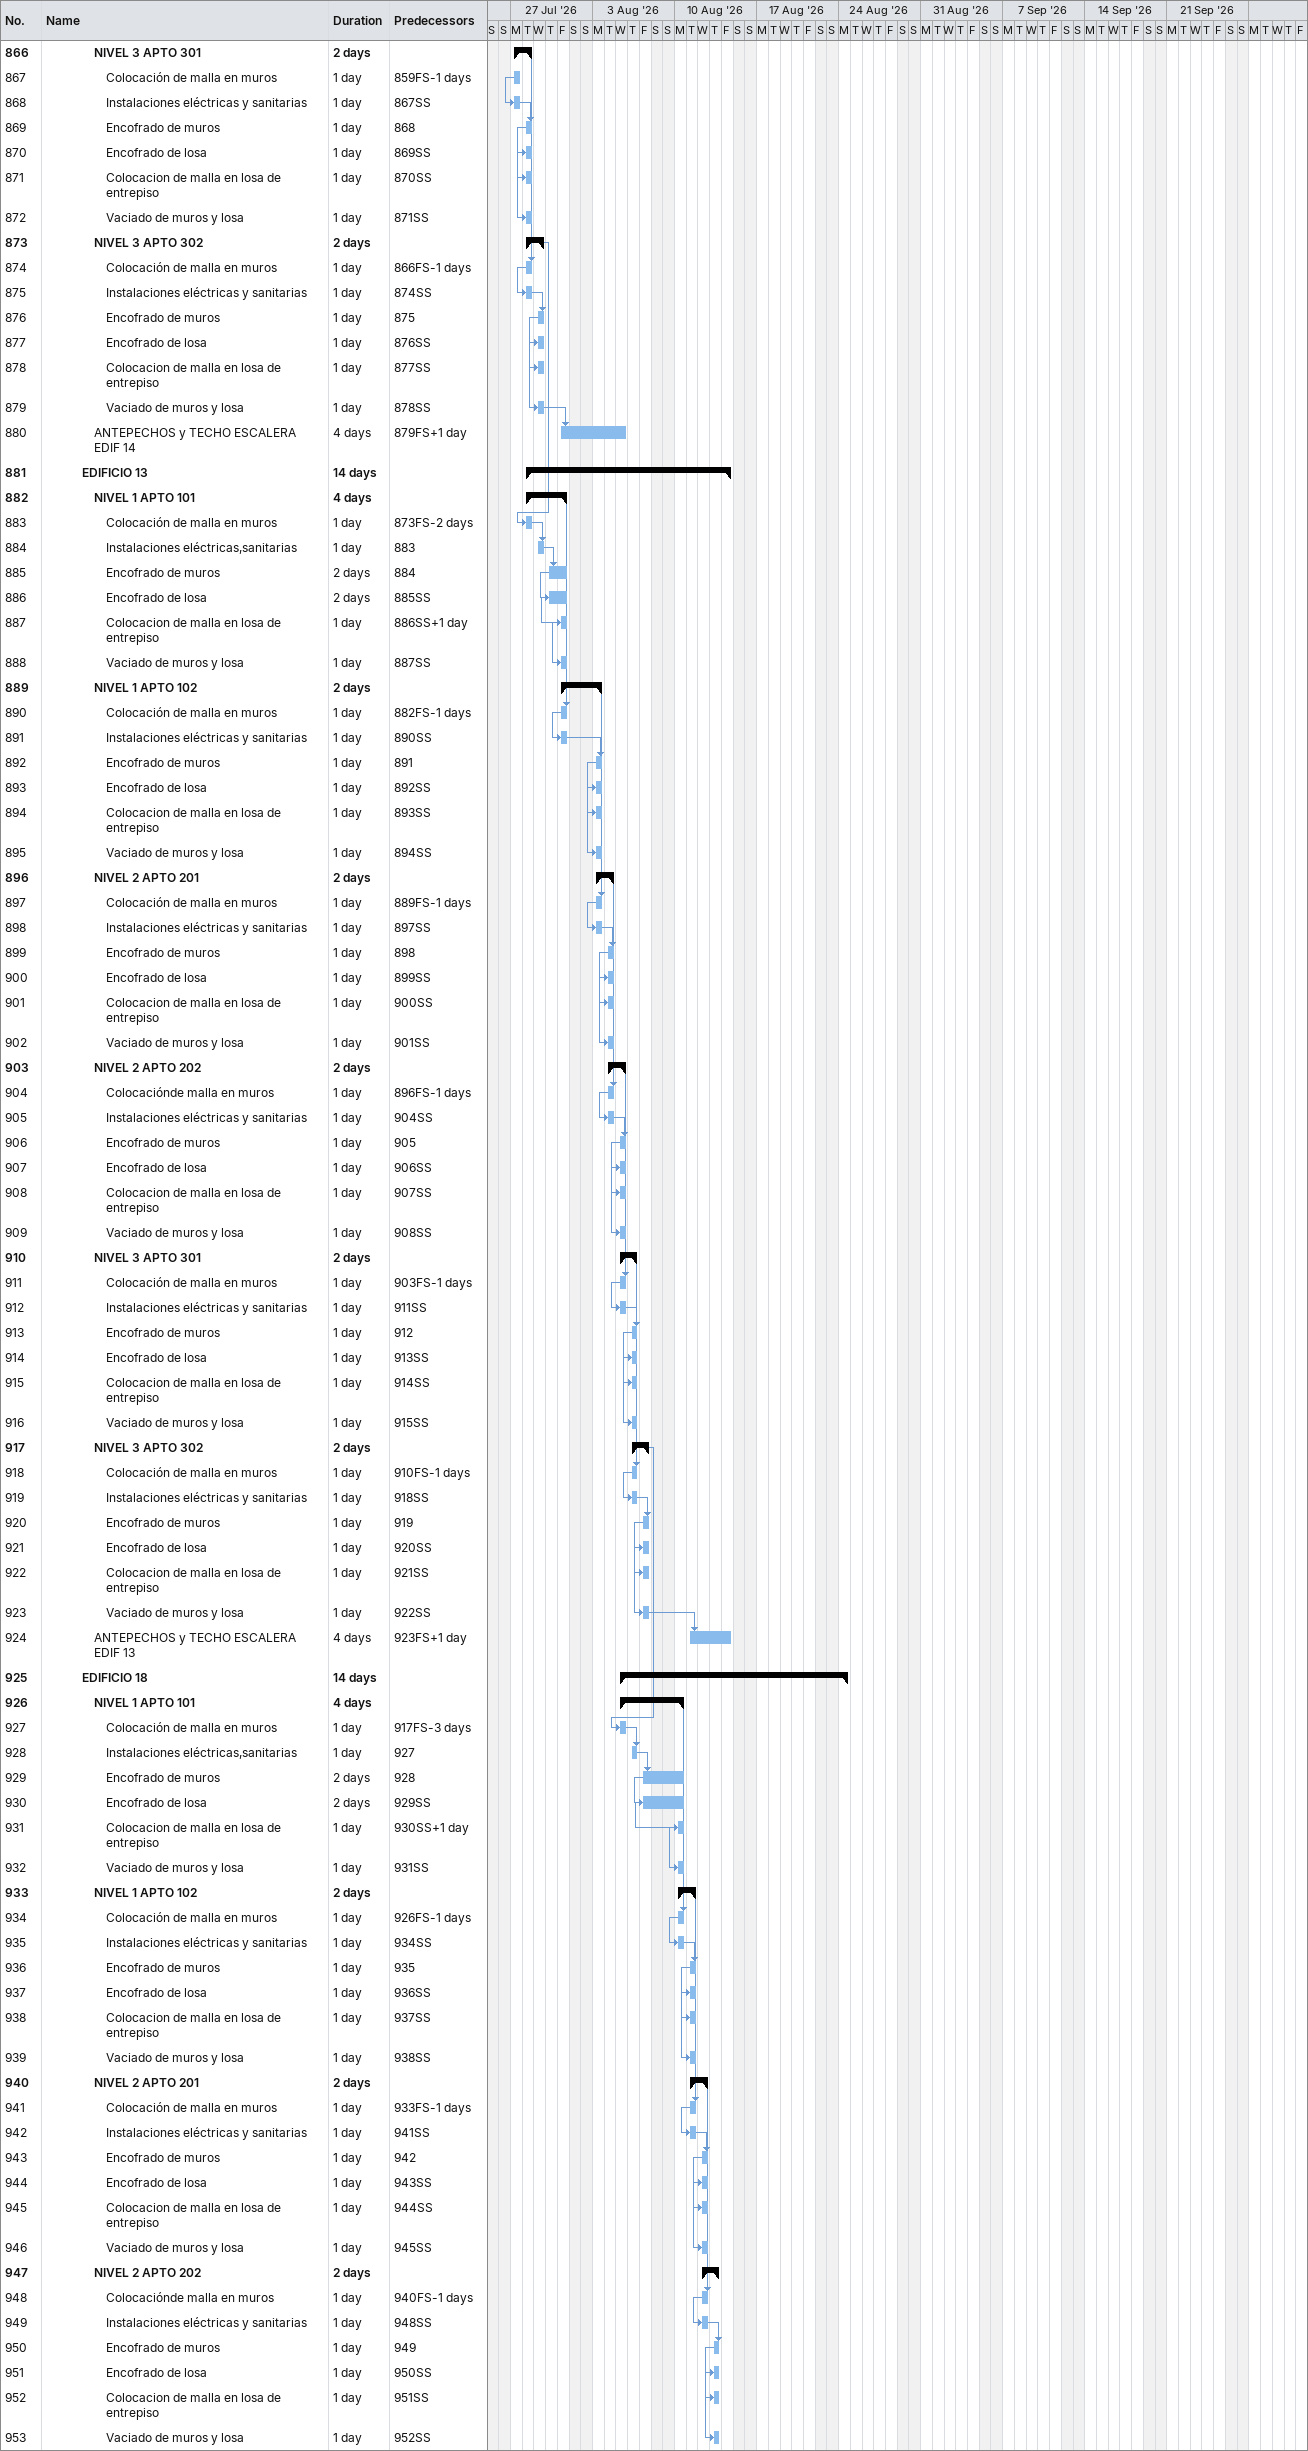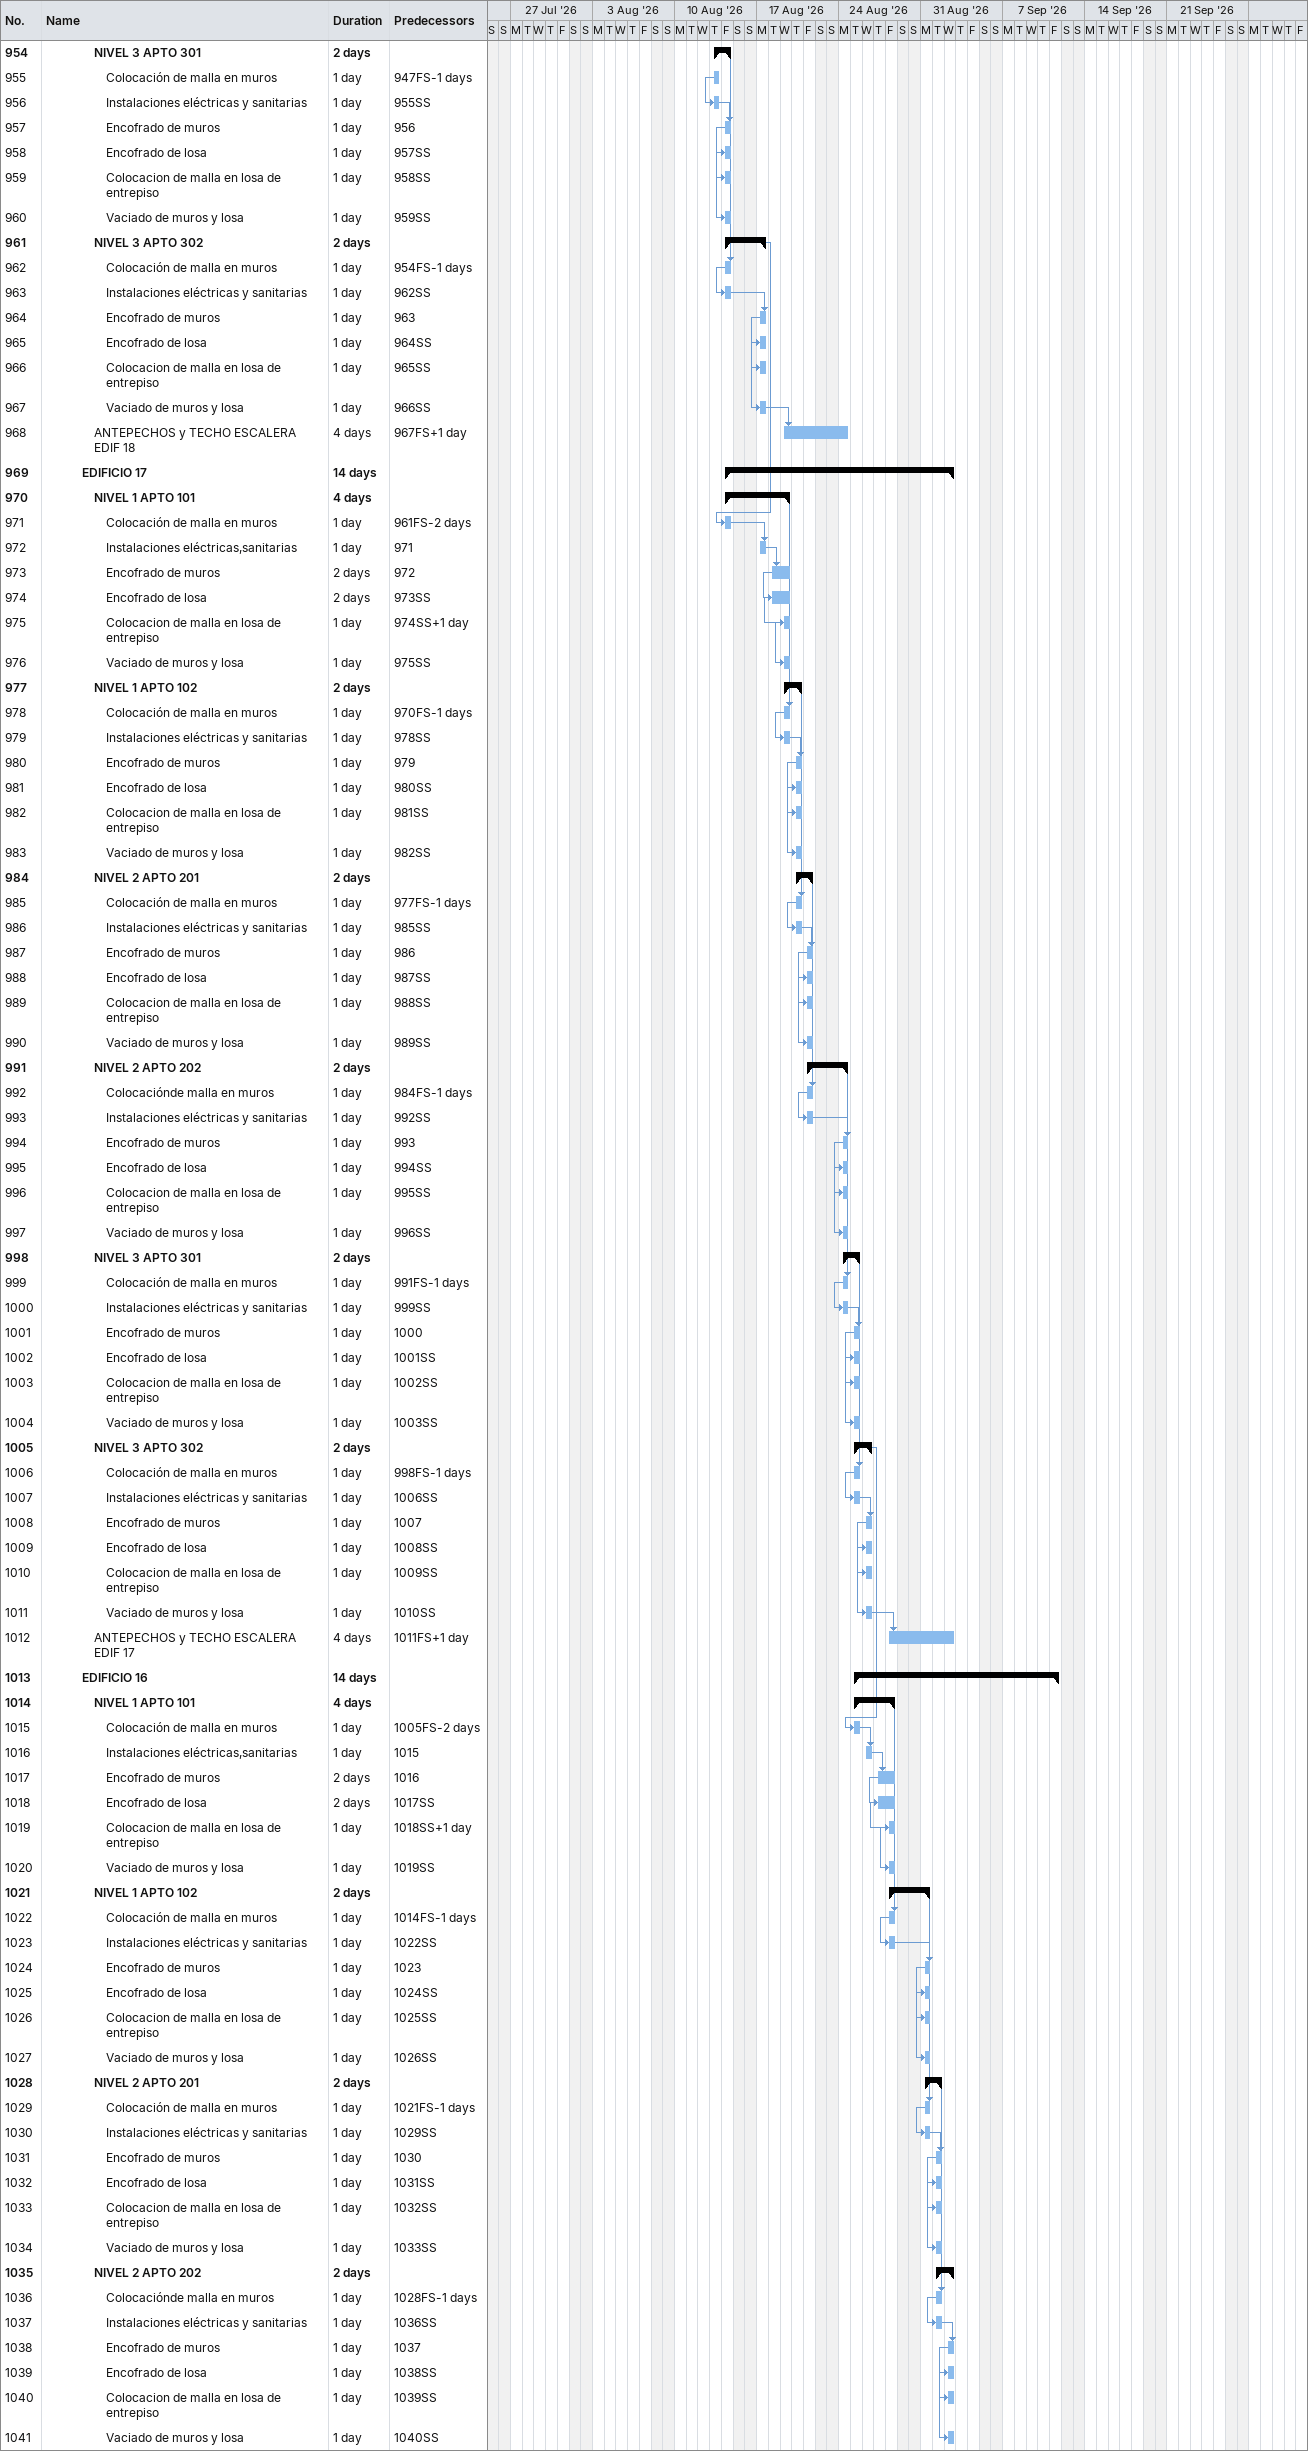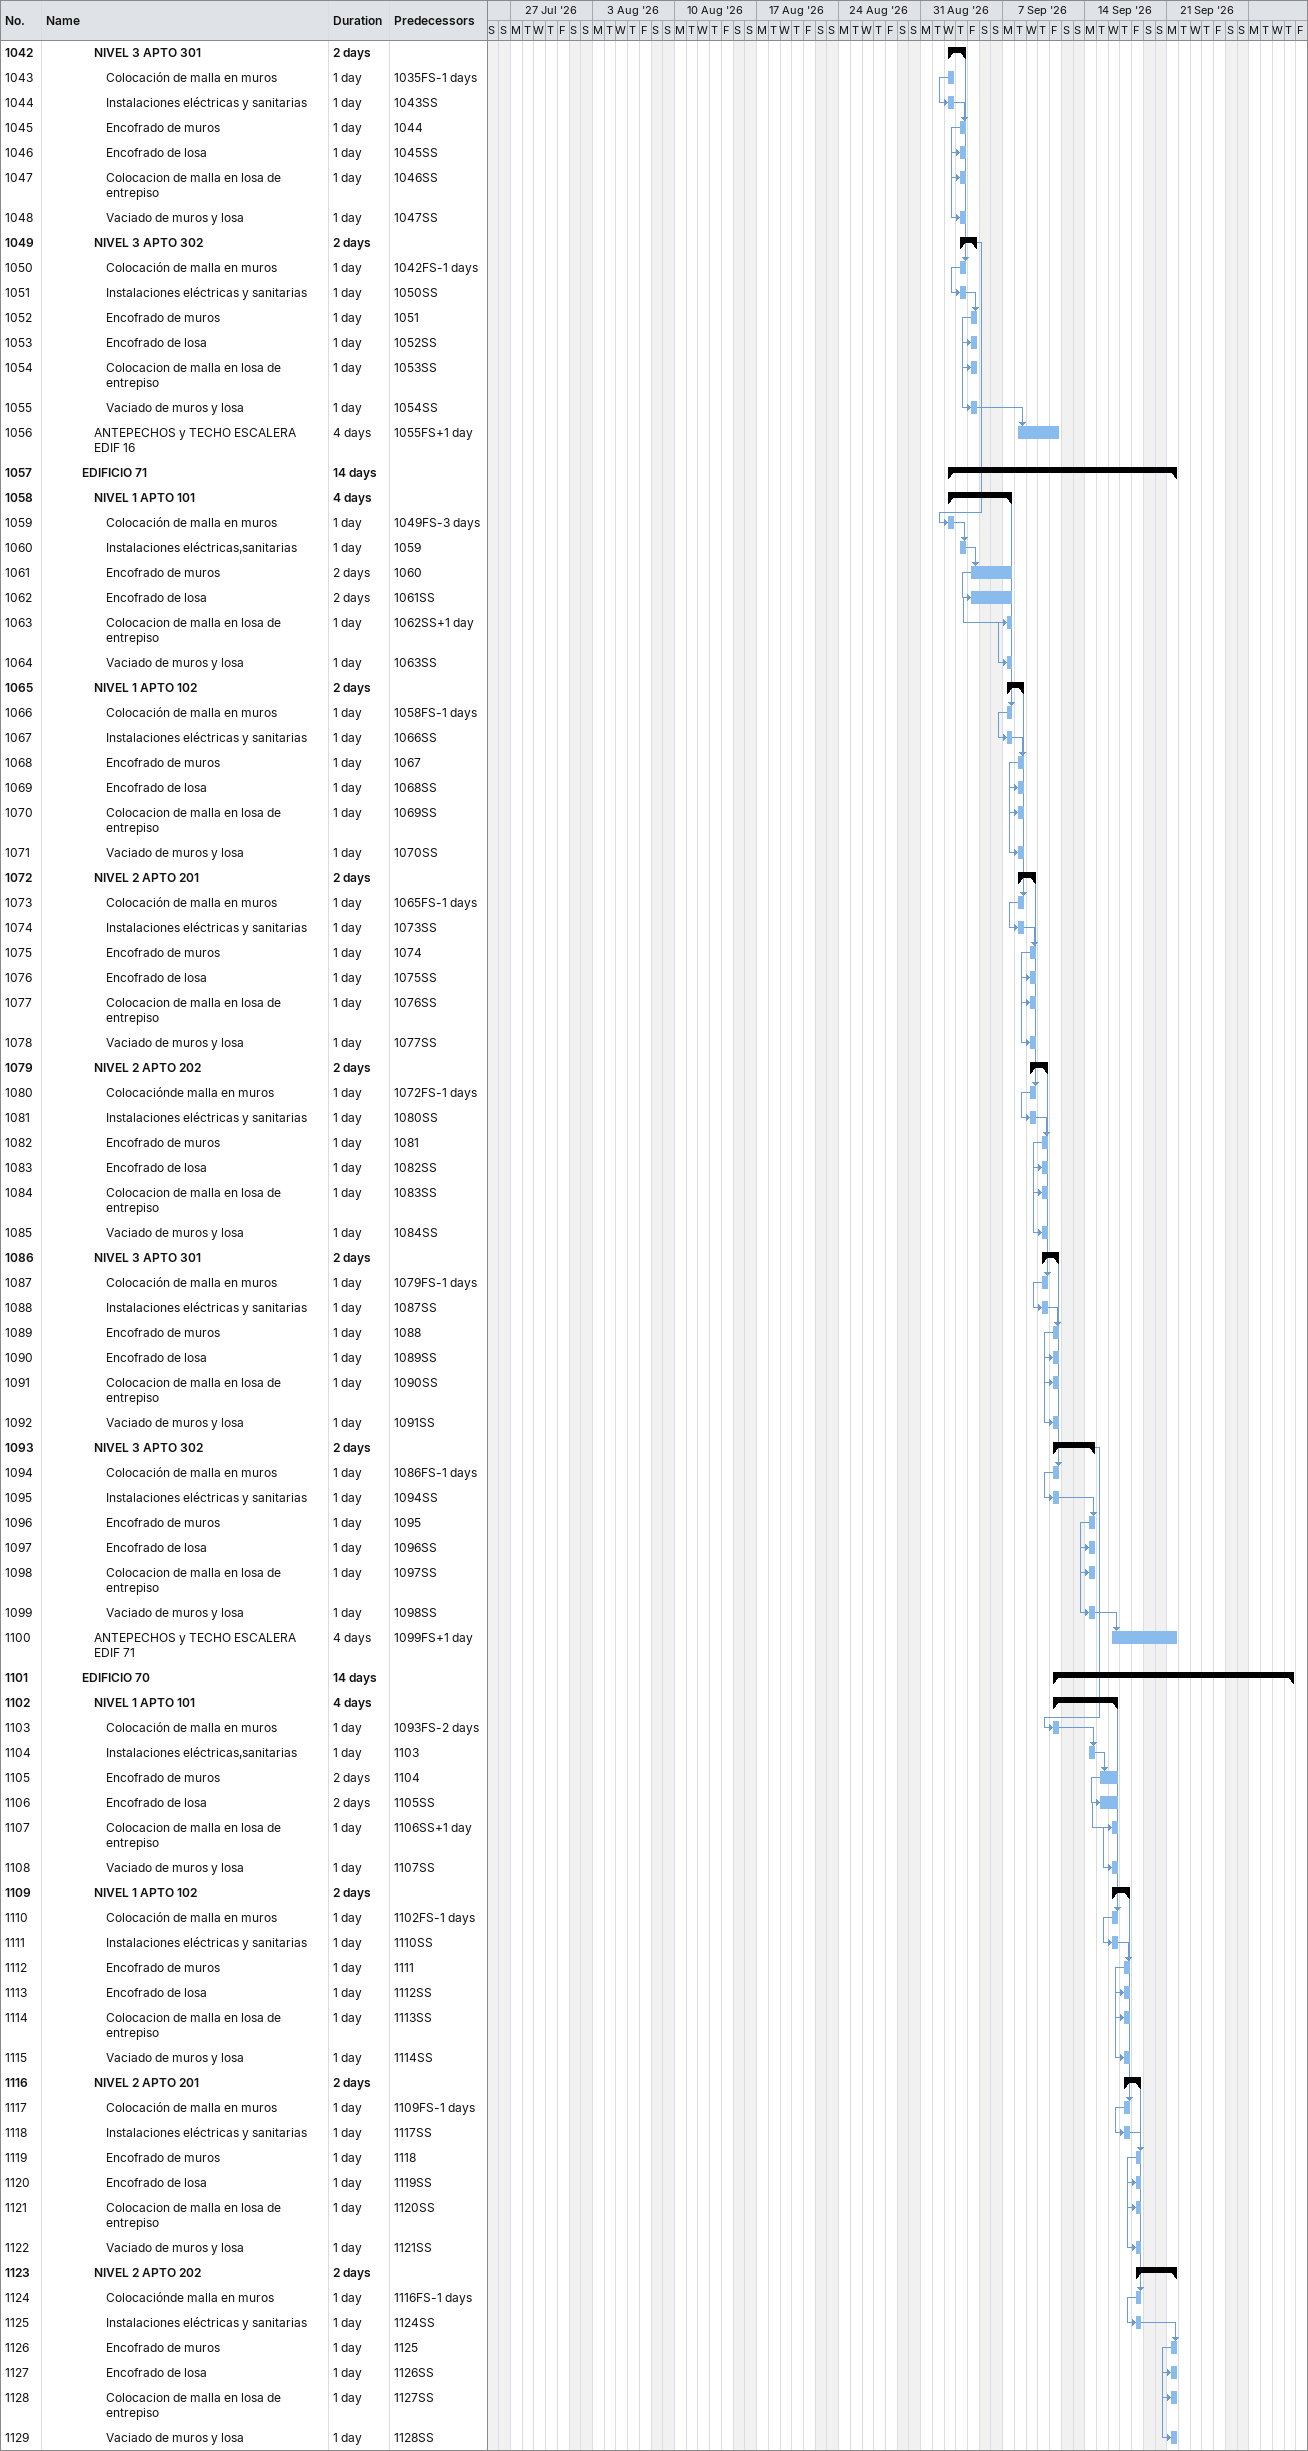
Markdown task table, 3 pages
| ID | Level | Task | Duration | Start | Finish | Predecessors |
|---|---|---|---|---|---|---|
| 866 | 5 | **NIVEL 3 APTO 301** | 2d | 2026-07-27 | 2026-07-28 |  |
| 867 | 6 | Colocación de malla en muros | 1d | 2026-07-27 | 2026-07-27 | 859FS-1d |
| 868 | 6 | Instalaciones eléctricas y sanitarias | 1d | 2026-07-27 | 2026-07-27 | 867SS |
| 869 | 6 | Encofrado de muros | 1d | 2026-07-28 | 2026-07-28 | 868 |
| 870 | 6 | Encofrado de losa | 1d | 2026-07-28 | 2026-07-28 | 869SS |
| 871 | 6 | Colocacion de malla en losa de entrepiso | 1d | 2026-07-28 | 2026-07-28 | 870SS |
| 872 | 6 | Vaciado de muros y losa | 1d | 2026-07-28 | 2026-07-28 | 871SS |
| 873 | 5 | **NIVEL 3 APTO 302** | 2d | 2026-07-28 | 2026-07-29 |  |
| 874 | 6 | Colocación de malla en muros | 1d | 2026-07-28 | 2026-07-28 | 866FS-1d |
| 875 | 6 | Instalaciones eléctricas y sanitarias | 1d | 2026-07-28 | 2026-07-28 | 874SS |
| 876 | 6 | Encofrado de muros | 1d | 2026-07-29 | 2026-07-29 | 875 |
| 877 | 6 | Encofrado de losa | 1d | 2026-07-29 | 2026-07-29 | 876SS |
| 878 | 6 | Colocacion de malla en losa de entrepiso | 1d | 2026-07-29 | 2026-07-29 | 877SS |
| 879 | 6 | Vaciado de muros y losa | 1d | 2026-07-29 | 2026-07-29 | 878SS |
| 880 | 5 | ANTEPECHOS y TECHO ESCALERA EDIF 14 | 4d | 2026-07-31 | 2026-08-05 | 879FS+1d |
| 881 | 4 | **EDIFICIO 13** | 14d | 2026-07-28 | 2026-08-14 |  |
| 882 | 5 | **NIVEL 1 APTO 101** | 4d | 2026-07-28 | 2026-07-31 |  |
| 883 | 6 | Colocación de malla en muros | 1d | 2026-07-28 | 2026-07-28 | 873FS-2d |
| 884 | 6 | Instalaciones eléctricas,sanitarias | 1d | 2026-07-29 | 2026-07-29 | 883 |
| 885 | 6 | Encofrado de muros | 2d | 2026-07-30 | 2026-07-31 | 884 |
| 886 | 6 | Encofrado de losa | 2d | 2026-07-30 | 2026-07-31 | 885SS |
| 887 | 6 | Colocacion de malla en losa de entrepiso | 1d | 2026-07-31 | 2026-07-31 | 886SS+1d |
| 888 | 6 | Vaciado de muros y losa | 1d | 2026-07-31 | 2026-07-31 | 887SS |
| 889 | 5 | **NIVEL 1 APTO 102** | 2d | 2026-07-31 | 2026-08-03 |  |
| 890 | 6 | Colocación de malla en muros | 1d | 2026-07-31 | 2026-07-31 | 882FS-1d |
| 891 | 6 | Instalaciones eléctricas y sanitarias | 1d | 2026-07-31 | 2026-07-31 | 890SS |
| 892 | 6 | Encofrado de muros | 1d | 2026-08-03 | 2026-08-03 | 891 |
| 893 | 6 | Encofrado de losa | 1d | 2026-08-03 | 2026-08-03 | 892SS |
| 894 | 6 | Colocacion de malla en losa de entrepiso | 1d | 2026-08-03 | 2026-08-03 | 893SS |
| 895 | 6 | Vaciado de muros y losa | 1d | 2026-08-03 | 2026-08-03 | 894SS |
| 896 | 5 | **NIVEL 2 APTO 201** | 2d | 2026-08-03 | 2026-08-04 |  |
| 897 | 6 | Colocación de malla en muros | 1d | 2026-08-03 | 2026-08-03 | 889FS-1d |
| 898 | 6 | Instalaciones eléctricas y sanitarias | 1d | 2026-08-03 | 2026-08-03 | 897SS |
| 899 | 6 | Encofrado de muros | 1d | 2026-08-04 | 2026-08-04 | 898 |
| 900 | 6 | Encofrado de losa | 1d | 2026-08-04 | 2026-08-04 | 899SS |
| 901 | 6 | Colocacion de malla en losa de entrepiso | 1d | 2026-08-04 | 2026-08-04 | 900SS |
| 902 | 6 | Vaciado de muros y losa | 1d | 2026-08-04 | 2026-08-04 | 901SS |
| 903 | 5 | **NIVEL 2 APTO 202** | 2d | 2026-08-04 | 2026-08-05 |  |
| 904 | 6 | Colocaciónde malla en muros | 1d | 2026-08-04 | 2026-08-04 | 896FS-1d |
| 905 | 6 | Instalaciones eléctricas y sanitarias | 1d | 2026-08-04 | 2026-08-04 | 904SS |
| 906 | 6 | Encofrado de muros | 1d | 2026-08-05 | 2026-08-05 | 905 |
| 907 | 6 | Encofrado de losa | 1d | 2026-08-05 | 2026-08-05 | 906SS |
| 908 | 6 | Colocacion de malla en losa de entrepiso | 1d | 2026-08-05 | 2026-08-05 | 907SS |
| 909 | 6 | Vaciado de muros y losa | 1d | 2026-08-05 | 2026-08-05 | 908SS |
| 910 | 5 | **NIVEL 3 APTO 301** | 2d | 2026-08-05 | 2026-08-06 |  |
| 911 | 6 | Colocación de malla en muros | 1d | 2026-08-05 | 2026-08-05 | 903FS-1d |
| 912 | 6 | Instalaciones eléctricas y sanitarias | 1d | 2026-08-05 | 2026-08-05 | 911SS |
| 913 | 6 | Encofrado de muros | 1d | 2026-08-06 | 2026-08-06 | 912 |
| 914 | 6 | Encofrado de losa | 1d | 2026-08-06 | 2026-08-06 | 913SS |
| 915 | 6 | Colocacion de malla en losa de entrepiso | 1d | 2026-08-06 | 2026-08-06 | 914SS |
| 916 | 6 | Vaciado de muros y losa | 1d | 2026-08-06 | 2026-08-06 | 915SS |
| 917 | 5 | **NIVEL 3 APTO 302** | 2d | 2026-08-06 | 2026-08-07 |  |
| 918 | 6 | Colocación de malla en muros | 1d | 2026-08-06 | 2026-08-06 | 910FS-1d |
| 919 | 6 | Instalaciones eléctricas y sanitarias | 1d | 2026-08-06 | 2026-08-06 | 918SS |
| 920 | 6 | Encofrado de muros | 1d | 2026-08-07 | 2026-08-07 | 919 |
| 921 | 6 | Encofrado de losa | 1d | 2026-08-07 | 2026-08-07 | 920SS |
| 922 | 6 | Colocacion de malla en losa de entrepiso | 1d | 2026-08-07 | 2026-08-07 | 921SS |
| 923 | 6 | Vaciado de muros y losa | 1d | 2026-08-07 | 2026-08-07 | 922SS |
| 924 | 5 | ANTEPECHOS y TECHO ESCALERA EDIF 13 | 4d | 2026-08-11 | 2026-08-14 | 923FS+1d |
| 925 | 4 | **EDIFICIO 18** | 14d | 2026-08-05 | 2026-08-24 |  |
| 926 | 5 | **NIVEL 1 APTO 101** | 4d | 2026-08-05 | 2026-08-10 |  |
| 927 | 6 | Colocación de malla en muros | 1d | 2026-08-05 | 2026-08-05 | 917FS-3d |
| 928 | 6 | Instalaciones eléctricas,sanitarias | 1d | 2026-08-06 | 2026-08-06 | 927 |
| 929 | 6 | Encofrado de muros | 2d | 2026-08-07 | 2026-08-10 | 928 |
| 930 | 6 | Encofrado de losa | 2d | 2026-08-07 | 2026-08-10 | 929SS |
| 931 | 6 | Colocacion de malla en losa de entrepiso | 1d | 2026-08-10 | 2026-08-10 | 930SS+1d |
| 932 | 6 | Vaciado de muros y losa | 1d | 2026-08-10 | 2026-08-10 | 931SS |
| 933 | 5 | **NIVEL 1 APTO 102** | 2d | 2026-08-10 | 2026-08-11 |  |
| 934 | 6 | Colocación de malla en muros | 1d | 2026-08-10 | 2026-08-10 | 926FS-1d |
| 935 | 6 | Instalaciones eléctricas y sanitarias | 1d | 2026-08-10 | 2026-08-10 | 934SS |
| 936 | 6 | Encofrado de muros | 1d | 2026-08-11 | 2026-08-11 | 935 |
| 937 | 6 | Encofrado de losa | 1d | 2026-08-11 | 2026-08-11 | 936SS |
| 938 | 6 | Colocacion de malla en losa de entrepiso | 1d | 2026-08-11 | 2026-08-11 | 937SS |
| 939 | 6 | Vaciado de muros y losa | 1d | 2026-08-11 | 2026-08-11 | 938SS |
| 940 | 5 | **NIVEL 2 APTO 201** | 2d | 2026-08-11 | 2026-08-12 |  |
| 941 | 6 | Colocación de malla en muros | 1d | 2026-08-11 | 2026-08-11 | 933FS-1d |
| 942 | 6 | Instalaciones eléctricas y sanitarias | 1d | 2026-08-11 | 2026-08-11 | 941SS |
| 943 | 6 | Encofrado de muros | 1d | 2026-08-12 | 2026-08-12 | 942 |
| 944 | 6 | Encofrado de losa | 1d | 2026-08-12 | 2026-08-12 | 943SS |
| 945 | 6 | Colocacion de malla en losa de entrepiso | 1d | 2026-08-12 | 2026-08-12 | 944SS |
| 946 | 6 | Vaciado de muros y losa | 1d | 2026-08-12 | 2026-08-12 | 945SS |
| 947 | 5 | **NIVEL 2 APTO 202** | 2d | 2026-08-12 | 2026-08-13 |  |
| 948 | 6 | Colocaciónde malla en muros | 1d | 2026-08-12 | 2026-08-12 | 940FS-1d |
| 949 | 6 | Instalaciones eléctricas y sanitarias | 1d | 2026-08-12 | 2026-08-12 | 948SS |
| 950 | 6 | Encofrado de muros | 1d | 2026-08-13 | 2026-08-13 | 949 |
| 951 | 6 | Encofrado de losa | 1d | 2026-08-13 | 2026-08-13 | 950SS |
| 952 | 6 | Colocacion de malla en losa de entrepiso | 1d | 2026-08-13 | 2026-08-13 | 951SS |
| 953 | 6 | Vaciado de muros y losa | 1d | 2026-08-13 | 2026-08-13 | 952SS |
| 954 | 5 | **NIVEL 3 APTO 301** | 2d | 2026-08-13 | 2026-08-14 |  |
| 955 | 6 | Colocación de malla en muros | 1d | 2026-08-13 | 2026-08-13 | 947FS-1d |
| 956 | 6 | Instalaciones eléctricas y sanitarias | 1d | 2026-08-13 | 2026-08-13 | 955SS |
| 957 | 6 | Encofrado de muros | 1d | 2026-08-14 | 2026-08-14 | 956 |
| 958 | 6 | Encofrado de losa | 1d | 2026-08-14 | 2026-08-14 | 957SS |
| 959 | 6 | Colocacion de malla en losa de entrepiso | 1d | 2026-08-14 | 2026-08-14 | 958SS |
| 960 | 6 | Vaciado de muros y losa | 1d | 2026-08-14 | 2026-08-14 | 959SS |
| 961 | 5 | **NIVEL 3 APTO 302** | 2d | 2026-08-14 | 2026-08-17 |  |
| 962 | 6 | Colocación de malla en muros | 1d | 2026-08-14 | 2026-08-14 | 954FS-1d |
| 963 | 6 | Instalaciones eléctricas y sanitarias | 1d | 2026-08-14 | 2026-08-14 | 962SS |
| 964 | 6 | Encofrado de muros | 1d | 2026-08-17 | 2026-08-17 | 963 |
| 965 | 6 | Encofrado de losa | 1d | 2026-08-17 | 2026-08-17 | 964SS |
| 966 | 6 | Colocacion de malla en losa de entrepiso | 1d | 2026-08-17 | 2026-08-17 | 965SS |
| 967 | 6 | Vaciado de muros y losa | 1d | 2026-08-17 | 2026-08-17 | 966SS |
| 968 | 5 | ANTEPECHOS y TECHO ESCALERA EDIF 18 | 4d | 2026-08-19 | 2026-08-24 | 967FS+1d |
| 969 | 4 | **EDIFICIO 17** | 14d | 2026-08-14 | 2026-09-02 |  |
| 970 | 5 | **NIVEL 1 APTO 101** | 4d | 2026-08-14 | 2026-08-19 |  |
| 971 | 6 | Colocación de malla en muros | 1d | 2026-08-14 | 2026-08-14 | 961FS-2d |
| 972 | 6 | Instalaciones eléctricas,sanitarias | 1d | 2026-08-17 | 2026-08-17 | 971 |
| 973 | 6 | Encofrado de muros | 2d | 2026-08-18 | 2026-08-19 | 972 |
| 974 | 6 | Encofrado de losa | 2d | 2026-08-18 | 2026-08-19 | 973SS |
| 975 | 6 | Colocacion de malla en losa de entrepiso | 1d | 2026-08-19 | 2026-08-19 | 974SS+1d |
| 976 | 6 | Vaciado de muros y losa | 1d | 2026-08-19 | 2026-08-19 | 975SS |
| 977 | 5 | **NIVEL 1 APTO 102** | 2d | 2026-08-19 | 2026-08-20 |  |
| 978 | 6 | Colocación de malla en muros | 1d | 2026-08-19 | 2026-08-19 | 970FS-1d |
| 979 | 6 | Instalaciones eléctricas y sanitarias | 1d | 2026-08-19 | 2026-08-19 | 978SS |
| 980 | 6 | Encofrado de muros | 1d | 2026-08-20 | 2026-08-20 | 979 |
| 981 | 6 | Encofrado de losa | 1d | 2026-08-20 | 2026-08-20 | 980SS |
| 982 | 6 | Colocacion de malla en losa de entrepiso | 1d | 2026-08-20 | 2026-08-20 | 981SS |
| 983 | 6 | Vaciado de muros y losa | 1d | 2026-08-20 | 2026-08-20 | 982SS |
| 984 | 5 | **NIVEL 2 APTO 201** | 2d | 2026-08-20 | 2026-08-21 |  |
| 985 | 6 | Colocación de malla en muros | 1d | 2026-08-20 | 2026-08-20 | 977FS-1d |
| 986 | 6 | Instalaciones eléctricas y sanitarias | 1d | 2026-08-20 | 2026-08-20 | 985SS |
| 987 | 6 | Encofrado de muros | 1d | 2026-08-21 | 2026-08-21 | 986 |
| 988 | 6 | Encofrado de losa | 1d | 2026-08-21 | 2026-08-21 | 987SS |
| 989 | 6 | Colocacion de malla en losa de entrepiso | 1d | 2026-08-21 | 2026-08-21 | 988SS |
| 990 | 6 | Vaciado de muros y losa | 1d | 2026-08-21 | 2026-08-21 | 989SS |
| 991 | 5 | **NIVEL 2 APTO 202** | 2d | 2026-08-21 | 2026-08-24 |  |
| 992 | 6 | Colocaciónde malla en muros | 1d | 2026-08-21 | 2026-08-21 | 984FS-1d |
| 993 | 6 | Instalaciones eléctricas y sanitarias | 1d | 2026-08-21 | 2026-08-21 | 992SS |
| 994 | 6 | Encofrado de muros | 1d | 2026-08-24 | 2026-08-24 | 993 |
| 995 | 6 | Encofrado de losa | 1d | 2026-08-24 | 2026-08-24 | 994SS |
| 996 | 6 | Colocacion de malla en losa de entrepiso | 1d | 2026-08-24 | 2026-08-24 | 995SS |
| 997 | 6 | Vaciado de muros y losa | 1d | 2026-08-24 | 2026-08-24 | 996SS |
| 998 | 5 | **NIVEL 3 APTO 301** | 2d | 2026-08-24 | 2026-08-25 |  |
| 999 | 6 | Colocación de malla en muros | 1d | 2026-08-24 | 2026-08-24 | 991FS-1d |
| 1000 | 6 | Instalaciones eléctricas y sanitarias | 1d | 2026-08-24 | 2026-08-24 | 999SS |
| 1001 | 6 | Encofrado de muros | 1d | 2026-08-25 | 2026-08-25 | 1000 |
| 1002 | 6 | Encofrado de losa | 1d | 2026-08-25 | 2026-08-25 | 1001SS |
| 1003 | 6 | Colocacion de malla en losa de entrepiso | 1d | 2026-08-25 | 2026-08-25 | 1002SS |
| 1004 | 6 | Vaciado de muros y losa | 1d | 2026-08-25 | 2026-08-25 | 1003SS |
| 1005 | 5 | **NIVEL 3 APTO 302** | 2d | 2026-08-25 | 2026-08-26 |  |
| 1006 | 6 | Colocación de malla en muros | 1d | 2026-08-25 | 2026-08-25 | 998FS-1d |
| 1007 | 6 | Instalaciones eléctricas y sanitarias | 1d | 2026-08-25 | 2026-08-25 | 1006SS |
| 1008 | 6 | Encofrado de muros | 1d | 2026-08-26 | 2026-08-26 | 1007 |
| 1009 | 6 | Encofrado de losa | 1d | 2026-08-26 | 2026-08-26 | 1008SS |
| 1010 | 6 | Colocacion de malla en losa de entrepiso | 1d | 2026-08-26 | 2026-08-26 | 1009SS |
| 1011 | 6 | Vaciado de muros y losa | 1d | 2026-08-26 | 2026-08-26 | 1010SS |
| 1012 | 5 | ANTEPECHOS y TECHO ESCALERA EDIF 17 | 4d | 2026-08-28 | 2026-09-02 | 1011FS+1d |
| 1013 | 4 | **EDIFICIO 16** | 14d | 2026-08-25 | 2026-09-11 |  |
| 1014 | 5 | **NIVEL 1 APTO 101** | 4d | 2026-08-25 | 2026-08-28 |  |
| 1015 | 6 | Colocación de malla en muros | 1d | 2026-08-25 | 2026-08-25 | 1005FS-2d |
| 1016 | 6 | Instalaciones eléctricas,sanitarias | 1d | 2026-08-26 | 2026-08-26 | 1015 |
| 1017 | 6 | Encofrado de muros | 2d | 2026-08-27 | 2026-08-28 | 1016 |
| 1018 | 6 | Encofrado de losa | 2d | 2026-08-27 | 2026-08-28 | 1017SS |
| 1019 | 6 | Colocacion de malla en losa de entrepiso | 1d | 2026-08-28 | 2026-08-28 | 1018SS+1d |
| 1020 | 6 | Vaciado de muros y losa | 1d | 2026-08-28 | 2026-08-28 | 1019SS |
| 1021 | 5 | **NIVEL 1 APTO 102** | 2d | 2026-08-28 | 2026-08-31 |  |
| 1022 | 6 | Colocación de malla en muros | 1d | 2026-08-28 | 2026-08-28 | 1014FS-1d |
| 1023 | 6 | Instalaciones eléctricas y sanitarias | 1d | 2026-08-28 | 2026-08-28 | 1022SS |
| 1024 | 6 | Encofrado de muros | 1d | 2026-08-31 | 2026-08-31 | 1023 |
| 1025 | 6 | Encofrado de losa | 1d | 2026-08-31 | 2026-08-31 | 1024SS |
| 1026 | 6 | Colocacion de malla en losa de entrepiso | 1d | 2026-08-31 | 2026-08-31 | 1025SS |
| 1027 | 6 | Vaciado de muros y losa | 1d | 2026-08-31 | 2026-08-31 | 1026SS |
| 1028 | 5 | **NIVEL 2 APTO 201** | 2d | 2026-08-31 | 2026-09-01 |  |
| 1029 | 6 | Colocación de malla en muros | 1d | 2026-08-31 | 2026-08-31 | 1021FS-1d |
| 1030 | 6 | Instalaciones eléctricas y sanitarias | 1d | 2026-08-31 | 2026-08-31 | 1029SS |
| 1031 | 6 | Encofrado de muros | 1d | 2026-09-01 | 2026-09-01 | 1030 |
| 1032 | 6 | Encofrado de losa | 1d | 2026-09-01 | 2026-09-01 | 1031SS |
| 1033 | 6 | Colocacion de malla en losa de entrepiso | 1d | 2026-09-01 | 2026-09-01 | 1032SS |
| 1034 | 6 | Vaciado de muros y losa | 1d | 2026-09-01 | 2026-09-01 | 1033SS |
| 1035 | 5 | **NIVEL 2 APTO 202** | 2d | 2026-09-01 | 2026-09-02 |  |
| 1036 | 6 | Colocaciónde malla en muros | 1d | 2026-09-01 | 2026-09-01 | 1028FS-1d |
| 1037 | 6 | Instalaciones eléctricas y sanitarias | 1d | 2026-09-01 | 2026-09-01 | 1036SS |
| 1038 | 6 | Encofrado de muros | 1d | 2026-09-02 | 2026-09-02 | 1037 |
| 1039 | 6 | Encofrado de losa | 1d | 2026-09-02 | 2026-09-02 | 1038SS |
| 1040 | 6 | Colocacion de malla en losa de entrepiso | 1d | 2026-09-02 | 2026-09-02 | 1039SS |
| 1041 | 6 | Vaciado de muros y losa | 1d | 2026-09-02 | 2026-09-02 | 1040SS |
| 1042 | 5 | **NIVEL 3 APTO 301** | 2d | 2026-09-02 | 2026-09-03 |  |
| 1043 | 6 | Colocación de malla en muros | 1d | 2026-09-02 | 2026-09-02 | 1035FS-1d |
| 1044 | 6 | Instalaciones eléctricas y sanitarias | 1d | 2026-09-02 | 2026-09-02 | 1043SS |
| 1045 | 6 | Encofrado de muros | 1d | 2026-09-03 | 2026-09-03 | 1044 |
| 1046 | 6 | Encofrado de losa | 1d | 2026-09-03 | 2026-09-03 | 1045SS |
| 1047 | 6 | Colocacion de malla en losa de entrepiso | 1d | 2026-09-03 | 2026-09-03 | 1046SS |
| 1048 | 6 | Vaciado de muros y losa | 1d | 2026-09-03 | 2026-09-03 | 1047SS |
| 1049 | 5 | **NIVEL 3 APTO 302** | 2d | 2026-09-03 | 2026-09-04 |  |
| 1050 | 6 | Colocación de malla en muros | 1d | 2026-09-03 | 2026-09-03 | 1042FS-1d |
| 1051 | 6 | Instalaciones eléctricas y sanitarias | 1d | 2026-09-03 | 2026-09-03 | 1050SS |
| 1052 | 6 | Encofrado de muros | 1d | 2026-09-04 | 2026-09-04 | 1051 |
| 1053 | 6 | Encofrado de losa | 1d | 2026-09-04 | 2026-09-04 | 1052SS |
| 1054 | 6 | Colocacion de malla en losa de entrepiso | 1d | 2026-09-04 | 2026-09-04 | 1053SS |
| 1055 | 6 | Vaciado de muros y losa | 1d | 2026-09-04 | 2026-09-04 | 1054SS |
| 1056 | 5 | ANTEPECHOS y TECHO ESCALERA EDIF 16 | 4d | 2026-09-08 | 2026-09-11 | 1055FS+1d |
| 1057 | 4 | **EDIFICIO 71** | 14d | 2026-09-02 | 2026-09-21 |  |
| 1058 | 5 | **NIVEL 1 APTO 101** | 4d | 2026-09-02 | 2026-09-07 |  |
| 1059 | 6 | Colocación de malla en muros | 1d | 2026-09-02 | 2026-09-02 | 1049FS-3d |
| 1060 | 6 | Instalaciones eléctricas,sanitarias | 1d | 2026-09-03 | 2026-09-03 | 1059 |
| 1061 | 6 | Encofrado de muros | 2d | 2026-09-04 | 2026-09-07 | 1060 |
| 1062 | 6 | Encofrado de losa | 2d | 2026-09-04 | 2026-09-07 | 1061SS |
| 1063 | 6 | Colocacion de malla en losa de entrepiso | 1d | 2026-09-07 | 2026-09-07 | 1062SS+1d |
| 1064 | 6 | Vaciado de muros y losa | 1d | 2026-09-07 | 2026-09-07 | 1063SS |
| 1065 | 5 | **NIVEL 1 APTO 102** | 2d | 2026-09-07 | 2026-09-08 |  |
| 1066 | 6 | Colocación de malla en muros | 1d | 2026-09-07 | 2026-09-07 | 1058FS-1d |
| 1067 | 6 | Instalaciones eléctricas y sanitarias | 1d | 2026-09-07 | 2026-09-07 | 1066SS |
| 1068 | 6 | Encofrado de muros | 1d | 2026-09-08 | 2026-09-08 | 1067 |
| 1069 | 6 | Encofrado de losa | 1d | 2026-09-08 | 2026-09-08 | 1068SS |
| 1070 | 6 | Colocacion de malla en losa de entrepiso | 1d | 2026-09-08 | 2026-09-08 | 1069SS |
| 1071 | 6 | Vaciado de muros y losa | 1d | 2026-09-08 | 2026-09-08 | 1070SS |
| 1072 | 5 | **NIVEL 2 APTO 201** | 2d | 2026-09-08 | 2026-09-09 |  |
| 1073 | 6 | Colocación de malla en muros | 1d | 2026-09-08 | 2026-09-08 | 1065FS-1d |
| 1074 | 6 | Instalaciones eléctricas y sanitarias | 1d | 2026-09-08 | 2026-09-08 | 1073SS |
| 1075 | 6 | Encofrado de muros | 1d | 2026-09-09 | 2026-09-09 | 1074 |
| 1076 | 6 | Encofrado de losa | 1d | 2026-09-09 | 2026-09-09 | 1075SS |
| 1077 | 6 | Colocacion de malla en losa de entrepiso | 1d | 2026-09-09 | 2026-09-09 | 1076SS |
| 1078 | 6 | Vaciado de muros y losa | 1d | 2026-09-09 | 2026-09-09 | 1077SS |
| 1079 | 5 | **NIVEL 2 APTO 202** | 2d | 2026-09-09 | 2026-09-10 |  |
| 1080 | 6 | Colocaciónde malla en muros | 1d | 2026-09-09 | 2026-09-09 | 1072FS-1d |
| 1081 | 6 | Instalaciones eléctricas y sanitarias | 1d | 2026-09-09 | 2026-09-09 | 1080SS |
| 1082 | 6 | Encofrado de muros | 1d | 2026-09-10 | 2026-09-10 | 1081 |
| 1083 | 6 | Encofrado de losa | 1d | 2026-09-10 | 2026-09-10 | 1082SS |
| 1084 | 6 | Colocacion de malla en losa de entrepiso | 1d | 2026-09-10 | 2026-09-10 | 1083SS |
| 1085 | 6 | Vaciado de muros y losa | 1d | 2026-09-10 | 2026-09-10 | 1084SS |
| 1086 | 5 | **NIVEL 3 APTO 301** | 2d | 2026-09-10 | 2026-09-11 |  |
| 1087 | 6 | Colocación de malla en muros | 1d | 2026-09-10 | 2026-09-10 | 1079FS-1d |
| 1088 | 6 | Instalaciones eléctricas y sanitarias | 1d | 2026-09-10 | 2026-09-10 | 1087SS |
| 1089 | 6 | Encofrado de muros | 1d | 2026-09-11 | 2026-09-11 | 1088 |
| 1090 | 6 | Encofrado de losa | 1d | 2026-09-11 | 2026-09-11 | 1089SS |
| 1091 | 6 | Colocacion de malla en losa de entrepiso | 1d | 2026-09-11 | 2026-09-11 | 1090SS |
| 1092 | 6 | Vaciado de muros y losa | 1d | 2026-09-11 | 2026-09-11 | 1091SS |
| 1093 | 5 | **NIVEL 3 APTO 302** | 2d | 2026-09-11 | 2026-09-14 |  |
| 1094 | 6 | Colocación de malla en muros | 1d | 2026-09-11 | 2026-09-11 | 1086FS-1d |
| 1095 | 6 | Instalaciones eléctricas y sanitarias | 1d | 2026-09-11 | 2026-09-11 | 1094SS |
| 1096 | 6 | Encofrado de muros | 1d | 2026-09-14 | 2026-09-14 | 1095 |
| 1097 | 6 | Encofrado de losa | 1d | 2026-09-14 | 2026-09-14 | 1096SS |
| 1098 | 6 | Colocacion de malla en losa de entrepiso | 1d | 2026-09-14 | 2026-09-14 | 1097SS |
| 1099 | 6 | Vaciado de muros y losa | 1d | 2026-09-14 | 2026-09-14 | 1098SS |
| 1100 | 5 | ANTEPECHOS y TECHO ESCALERA EDIF 71 | 4d | 2026-09-16 | 2026-09-21 | 1099FS+1d |
| 1101 | 4 | **EDIFICIO 70** | 14d | 2026-09-11 | 2026-10-01 |  |
| 1102 | 5 | **NIVEL 1 APTO 101** | 4d | 2026-09-11 | 2026-09-16 |  |
| 1103 | 6 | Colocación de malla en muros | 1d | 2026-09-11 | 2026-09-11 | 1093FS-2d |
| 1104 | 6 | Instalaciones eléctricas,sanitarias | 1d | 2026-09-14 | 2026-09-14 | 1103 |
| 1105 | 6 | Encofrado de muros | 2d | 2026-09-15 | 2026-09-16 | 1104 |
| 1106 | 6 | Encofrado de losa | 2d | 2026-09-15 | 2026-09-16 | 1105SS |
| 1107 | 6 | Colocacion de malla en losa de entrepiso | 1d | 2026-09-16 | 2026-09-16 | 1106SS+1d |
| 1108 | 6 | Vaciado de muros y losa | 1d | 2026-09-16 | 2026-09-16 | 1107SS |
| 1109 | 5 | **NIVEL 1 APTO 102** | 2d | 2026-09-16 | 2026-09-17 |  |
| 1110 | 6 | Colocación de malla en muros | 1d | 2026-09-16 | 2026-09-16 | 1102FS-1d |
| 1111 | 6 | Instalaciones eléctricas y sanitarias | 1d | 2026-09-16 | 2026-09-16 | 1110SS |
| 1112 | 6 | Encofrado de muros | 1d | 2026-09-17 | 2026-09-17 | 1111 |
| 1113 | 6 | Encofrado de losa | 1d | 2026-09-17 | 2026-09-17 | 1112SS |
| 1114 | 6 | Colocacion de malla en losa de entrepiso | 1d | 2026-09-17 | 2026-09-17 | 1113SS |
| 1115 | 6 | Vaciado de muros y losa | 1d | 2026-09-17 | 2026-09-17 | 1114SS |
| 1116 | 5 | **NIVEL 2 APTO 201** | 2d | 2026-09-17 | 2026-09-18 |  |
| 1117 | 6 | Colocación de malla en muros | 1d | 2026-09-17 | 2026-09-17 | 1109FS-1d |
| 1118 | 6 | Instalaciones eléctricas y sanitarias | 1d | 2026-09-17 | 2026-09-17 | 1117SS |
| 1119 | 6 | Encofrado de muros | 1d | 2026-09-18 | 2026-09-18 | 1118 |
| 1120 | 6 | Encofrado de losa | 1d | 2026-09-18 | 2026-09-18 | 1119SS |
| 1121 | 6 | Colocacion de malla en losa de entrepiso | 1d | 2026-09-18 | 2026-09-18 | 1120SS |
| 1122 | 6 | Vaciado de muros y losa | 1d | 2026-09-18 | 2026-09-18 | 1121SS |
| 1123 | 5 | **NIVEL 2 APTO 202** | 2d | 2026-09-18 | 2026-09-21 |  |
| 1124 | 6 | Colocaciónde malla en muros | 1d | 2026-09-18 | 2026-09-18 | 1116FS-1d |
| 1125 | 6 | Instalaciones eléctricas y sanitarias | 1d | 2026-09-18 | 2026-09-18 | 1124SS |
| 1126 | 6 | Encofrado de muros | 1d | 2026-09-21 | 2026-09-21 | 1125 |
| 1127 | 6 | Encofrado de losa | 1d | 2026-09-21 | 2026-09-21 | 1126SS |
| 1128 | 6 | Colocacion de malla en losa de entrepiso | 1d | 2026-09-21 | 2026-09-21 | 1127SS |
| 1129 | 6 | Vaciado de muros y losa | 1d | 2026-09-21 | 2026-09-21 | 1128SS |
